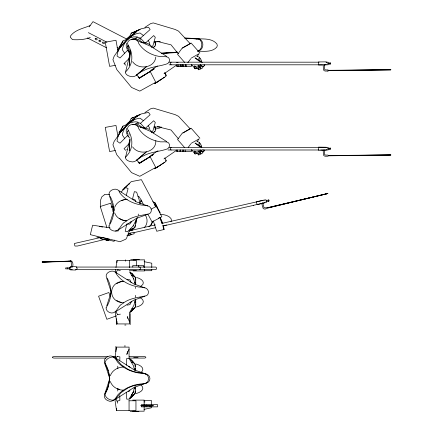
<?xml version="1.0" encoding="UTF-8"?>
<svg xmlns="http://www.w3.org/2000/svg" width="433" height="433" viewBox="0 0 433 433"><rect width="100%" height="100%" fill="white"/><g stroke="black" fill="none" stroke-linecap="round" stroke-linejoin="round"><path stroke-width="0.65" d="M155.799 140.752C156.448 152.73 138.614 156.032 132.617 146.863M326.293 64.739L324.301 64.972M135.713 280.216L135.626 278.094L134.836 277.017M135.242 366.664L134.831 364.039M126.582 365.219L126.712 358.464L129.061 358.464L133.424 365.674L134.517 370.193M109.425 378.426L109.23 381.782L108.001 387.573A37.92 32.778 -88.9 0 1 105.712 392.964C102.832 395.448 104.662 399.524 107.795 400.628C112.342 403.107 115.562 398.733 117.505 395.226C123.367 388.742 131.827 385.083 140.4 383.99C143.875 383.784 150.121 383.454 149.921 378.621C150.121 373.787 143.875 373.452 140.4 373.251C131.827 372.158 123.367 368.499 117.505 362.015C115.562 358.508 112.342 354.134 107.795 356.608C104.662 357.718 102.832 361.788 105.712 364.277A37.92 32.778 88.9 0 1 108.001 369.663L109.322 376.012M119.784 360.749L119.892 356.884L117.099 356.446L116.012 358.464M155.49 41.936L155.382 45.682L153.168 47.765M155.49 127.123L155.382 130.863L153.168 132.953M117.754 366.177L117.83 368.759M155.42 41.66L155.16 43.316L154.191 41.216M155.42 126.842L155.16 128.504L154.191 126.404M129.949 139.258L129.251 150.641L129.954 139.242L125.554 157.206C125.18 159.901 128.547 161.2 130.696 161.65C135.87 163.36 138.728 157.147 143.312 155.967C150.722 151.804 159.425 151.718 167.219 148.963C168.859 148.183 169.644 146.311 169.536 144.568C168.426 140.016 161.726 142.825 158.5 141.456C150.657 140.043 143.318 135.594 138.863 128.92C137.624 121.159 123.264 124.45 128.964 131.632A35.165 29.991 36.9 0 1 130.95 136.536C132.401 141.391 132.168 146.749 129.884 151.317A35.165 30.299 37.9 0 1 127.259 155.312L125.554 157.206M155.225 44.42L155.295 43.381M155.225 129.608L155.431 127.362M104.948 393.397C104.705 397.061 108.472 399.719 111.741 400.152L113.17 400.184L115.113 399.507L134.078 387.443L146.11 383.113C149.336 381.635 149.336 375.606 146.11 374.128L134.078 369.798L115.113 357.734L113.17 357.057L111.741 357.09C108.472 357.517 104.705 360.18 104.948 363.844L109.787 378.621L104.948 393.397C108.753 387.237 110.588 379.665 108.753 372.526M164.34 77.296L154.646 83.612M164.34 162.478L154.646 168.794M135.794 223.401L136.108 220.116M113.819 211.217L114.106 208.652M152.292 221.734L151.458 224.418L148.871 226.805M135.356 284.649L135.713 281.948M129.002 49.292L128.731 51.213L130.024 53.389M128.731 136.395L129.088 133.835M152.362 221.236L152.118 222.968L150.462 225.755M134.999 370.107L135.242 368.407M115.205 272.725L115.676 269.515M115.957 267.594L116.986 260.536L136.422 260.536L136.422 265.727M114.918 358.01L116.515 347.104L129.061 347.104L129.061 358.464M126.588 43.17L126.182 45.514L126.398 47.868M126.588 128.357L126.182 130.701L126.398 133.055M117.83 388.845L117.738 391.037M200.944 68.89L198.72 69.773L198.936 68.549M200.944 154.072L198.72 154.96L198.936 153.737M118.691 228.965L118.296 230.924L115.405 231.081M126.755 224.002L125.224 231.276L127.513 231.807L133.38 225.755M198.07 65.713L199.158 67.326L200.701 68.609L198.07 65.713L197.762 67.169L198.709 69.307M199.158 152.513L200.701 153.796L198.07 150.901L197.762 152.356L198.709 154.489M124.617 42.483C120.639 46.066 117.316 50.455 117.078 56.046L119.99 58.011L127.432 50.428L126.815 48.041M125.554 72.024C125.18 74.72 128.547 76.019 130.696 76.462C135.87 78.178 138.728 71.965 143.312 70.779C150.722 66.622 159.425 66.53 167.219 63.781C168.859 62.996 169.644 61.123 169.536 59.381C168.426 54.829 161.726 57.643 158.5 56.274C150.657 54.856 143.318 50.407 138.863 43.738C137.624 35.971 123.264 39.262 128.964 46.45A35.165 29.991 36.9 0 1 130.95 51.348C132.401 56.203 132.168 61.562 129.884 66.13A35.165 30.299 37.9 0 1 127.259 70.13L125.554 72.024L129.954 54.055L130.333 50.417L129.251 65.459L129.954 54.055L127.897 45.232M124.617 127.665C120.639 131.248 117.316 135.637 117.078 141.234L119.99 143.193L127.432 135.61L126.815 133.223M135.405 225.09L134.842 227.136L133.608 228.126M114.047 208.587L112.916 211.434M134.847 227.509L137.207 217.263M140.308 203.829L141.126 200.284M101.203 238.827L100.851 238.74L101.214 237.224M106.642 238.534L106.28 240.055L106.691 238.545M106.464 240.099L108.515 240.586L108.753 239.573M140.833 201.545L141.19 200.073L138.977 196.593L137.938 196.16M133.185 392.32L134.495 387.134M114.409 240.061L114.101 241.327L107.07 239.649M155.793 57.004C154.808 68.127 138.354 70.243 132.617 61.675M171.008 221.658L171.419 220.04L170.916 218.449C168.361 215.288 163.983 214.541 160.145 214.308M118.702 49.584L123.015 40.913L126.063 39.614L129.743 36.15L131.221 33.179L140.13 29.39M118.702 134.766L123.015 126.1L126.063 124.801L129.743 121.332L131.221 118.366L140.13 114.572M126.29 195.424L128.081 188.566L125.456 187.511L121.105 192.052M127.74 351.38L126.793 354.432L129.061 349.155M109.657 223.807L114.09 210.124L109.657 196.441M106.778 305.736L111.211 292.053L106.778 278.37M129.521 230.47L126.653 237.971L125.841 239.162L120.044 241.733L102.875 237.517M149.125 44.648L149.775 43.029L148.167 40.567M149.125 129.835L149.775 128.217L148.167 125.749M264.823 202.682L257.283 204.668L256.672 203.169L256.585 201.659L264.217 200.078M135.307 306.45L135.713 303.928M129.96 390.036L129.467 391.188L128.303 391.394M131.399 301.455L129.938 304.621L127.042 305.141M114.61 207.467C116.288 202.471 121.521 199.467 126.625 199.407M110.307 375.747C112.12 370.35 117.792 367.119 123.302 367.049M136.931 218.47L133.061 226.086M150.078 71.45L149.915 71.764L150.235 71.548L155.756 82.254L139.783 91.109L131.567 87.466L116.807 69.61L112.921 59.624L114.123 56.29L118.344 50.228M149.915 156.946L150.078 156.638M132.325 310.396L134.685 307.636M135.302 307.002L135.713 304.377M133.342 391.93L131.204 395.535L133.461 394.674L133.667 394.901L129.651 399.139M119.048 48.924L128.011 37.779L136.411 31.614M119.048 134.106L128.011 122.961L137.477 116.028M133.424 391.93L129.061 399.139L126.712 399.139L126.582 392.385M123.015 40.913L119.01 47.419L119.297 48.68M123.015 126.1L119.01 132.601L119.297 133.862M115.773 273.023L117.576 269.878L120.352 270.685M151.604 47.581L153.028 45.4L155.29 37.281L153.677 35.571L145.228 43.224L140.454 38.158L137.521 37.206L134.306 39.56M151.604 132.769L153.028 130.587L155.29 122.469L153.677 120.758L145.228 128.412L140.454 123.34L137.521 122.387M118.344 135.415L114.123 141.477L112.921 144.806L116.807 154.792L131.567 172.648L139.783 176.296L155.756 167.441L150.375 157.206M89.23 26.857L92.971 21.65L127.021 39.224M154.976 45.952L153.558 47.403M154.976 131.134L153.558 132.585M131.794 221.29L129.694 224.142L127.34 224.029M187.798 62.753L190.72 58.801M196.923 56.674L199.175 53.622L191.202 58.146M188.166 147.442L190.72 143.983M196.923 141.856L199.175 138.804L191.202 143.328M130.761 311.392L131.843 310.894L133.478 308.756M165.444 75.856L166.023 75.104L164.778 72.804M165.444 161.038L166.023 160.286M127.502 46.418L128.352 45.395M127.502 131.605L128.352 130.582M133.342 395.145L131.367 397.462L130.29 397.959M131.843 310.894L132.406 310.25M144.194 227.688C147.545 224.678 147.902 219.266 145.629 215.52M132.855 35.046L137.023 31.057M131.957 121.24L134.349 118.593L132.168 120.807M141.034 372.499L142.376 371L142.836 369.398L142.376 367.79L141.034 366.296L138.89 365.008L136.103 364.023M204.484 64.836L204.5 65.432L203.082 66.996L203.017 66.309M204.484 150.018L204.5 150.619L203.082 152.178L203.017 151.496M130.122 312.577L134.138 308.334L133.932 308.112L131.719 308.962M143.415 35.522L140.07 32.995C131.535 33.817 123.632 41.265 122.301 49.735L124.628 53.227M143.415 120.704L140.07 118.177C131.535 119.005 123.632 126.452 122.301 134.923L124.628 138.408M123.946 189.232L127.719 185.394M128.661 184.436L129.602 183.473L122.512 189.751M128.666 39.143L137.689 30.342L136.319 31.024L135.919 31.3L141.098 28.805L148.551 27.198L150.143 29.525L140.454 38.158M129.326 123.659L137.689 115.524L136.319 116.206L135.919 116.488L141.098 113.993L148.551 112.38L150.143 114.713L140.454 123.34M120.547 46.58L128.688 38.716M120.991 131.318L128.688 123.898M171.181 62.179L170.266 63.094L170.266 63.889L171.181 64.804M171.181 147.361L170.266 148.275L170.266 149.076L171.181 149.991M131.296 311.295L135.713 306.889L135.713 299.598M130.82 397.862L135.242 393.451L135.242 387.102M132.292 35.317L133.175 34.451M125.684 65.183L124.071 63.472L129.38 58.271M129.38 143.453L124.071 148.654L125.684 150.365M124.758 187.938L131.237 181.644L141.385 179.673L155.739 206.703L151.16 209.144M139.61 269.683L140.568 268.769L140.568 267.973L139.61 267.058M134.176 394.192L135.15 392.947L135.242 390.826M135.183 368.802L134.647 369.268L134.219 368.97M117.099 356.446L117.397 356.235M136.39 75.147L146.424 66.693M136.39 160.329L145.921 152.297M138.008 73.756L146.451 66.66M138.008 158.938L146.451 151.842M135.659 282.376L135.08 282.846L134.652 282.592M115.113 399.507L121.137 392.601L128.336 387.735L133.759 385.597L142.814 384.098L146.11 383.113M134.143 385.716L134.972 385.051M104.672 194.59L101.863 196.804L100.618 199.981L100.618 206.996M130.88 230.145L132.157 229.187M137.093 30.738L137.602 30.364M137.093 115.92L137.602 115.546M134.842 124.352L136.449 123.172M130.03 302.754L131.177 301.936M134.69 302.066L135.118 301.769L135.659 302.234M157.731 81.593L156.946 82.091L157.736 81.539M151.241 70.86L154.267 68.809L139.074 78.395L150.181 71.499L139.366 77.799M151.745 155.707L152.757 155.019M116.758 283.799L118.274 282.776M150.478 70.552L157.471 65.93M156.015 82.86L165.698 76.462L166.364 75.602L164.816 72.739M150.478 155.734L158.013 150.754M156.015 168.047L165.698 161.644L166.364 160.789L164.816 157.926M144.855 27.425L150.76 23.55L153.277 22.917L175.159 29.466L178.553 31.133L190.222 43.706L182.412 48.139M144.855 112.607L150.76 108.732L153.277 108.104L175.159 114.648L178.553 116.32L190.222 128.893L182.97 133.007M163.993 73.778L176.399 65.242M163.993 158.96L176.399 150.43M153.747 154.327L139.074 163.582L150.738 156.34L139.366 162.987M119.075 229.463L136.584 218.292L147.777 214.281M116.196 311.392L133.7 300.221L144.898 296.21M134.809 227.65L129.516 230.951L132.92 228.727L129.987 229.257M140.433 286.576L142.847 284.438L143.307 282.83L142.847 281.223L141.504 279.729L139.366 278.446L136.579 277.461M134.181 388.45L134.609 388.195L135.183 388.666M71.353 261.326L70.514 261.813L70.509 260.823L71.353 261.326L42.153 261.997L69.08 261.169L42.153 261.997L70.595 261.494L68.327 261.332C72.306 258.734 73.697 263.773 72.62 266.917M178.282 53.735L171.04 44.837L156.638 41.292M161.487 127.053L159.853 127.968L155.079 129.186M131.275 39.755L132.303 39.187M158.456 218.189L159.55 217.604M138.008 30.456L139.448 29.698M138.008 115.643L139.448 114.886M126.707 149.493L127.096 149.293M191.543 64.539L195.121 68.809L194.087 66.606L194.525 65.892L195.142 66.162M191.543 149.726L195.121 153.991L194.087 151.794L194.525 151.074L195.142 151.344M197.935 51.089C202.704 49.162 203.158 41.525 198.839 38.851M323.153 64.885L323.489 69.919L324.387 70.796L325.454 71.072L327.738 71.044L328.674 70.628L390.847 69.8L328.663 70.303L327.727 69.902L325.594 69.924L324.506 69.312L324.295 64.847M327.738 71.044L328.663 70.628M130.257 222.161L131.562 221.609M131.037 37.747L133.261 36.881L137.38 36.881M132.184 39.138L134.295 38.315L136.536 38.066M131.037 122.929L133.261 122.063L135.626 121.803L137.965 122.155M166.521 224.965L163.587 225.896M131.221 33.179L135.377 31.614M131.221 118.366L134.192 117.246M135.377 116.796L137.158 116.125M146.132 406.122L140.866 405.732L146.132 405.348M121.749 200.631L123.513 199.986M118.864 282.565L121.224 281.704M116.515 315.836L106.848 319.294L98.583 296.199L108.845 292.524L110.188 296.269M90.102 25.596C83.342 28.378 74.703 29.872 70.281 36.302L70.319 37.233L72.522 39.647C78.481 39.998 84.727 39.69 90.351 37.444M136.579 307.013L139.366 306.028L141.504 304.74L142.847 303.246L143.307 301.639L142.847 300.037L141.504 298.537L139.897 297.574M136.103 393.581L138.89 392.596L141.034 391.308L142.376 389.814L142.836 388.206L142.376 386.604L141.034 385.105M197.708 51.197C203.57 50.288 204.82 41.492 199.397 39.035L192.523 38.629M199.624 66.011L201.405 65.448L202.271 66.742M199.624 151.198L201.405 150.63L202.271 151.929M71.169 266.636L70.39 266.869L69.616 268.384L70.406 269.894L75.58 270.024L76.928 269.147L77.134 268.276L76.338 266.76L72.668 266.598M116.012 399.139L117.099 401.158L119.881 400.357L119.752 395.697M195.121 68.809L196.972 68.327M195.121 153.991L196.972 153.509M128.217 233.75L129.18 233.495M129.889 234.897L134.198 233.755L133.862 232.229L128.444 233.609L128.78 235.135L129.521 235.022M105.165 239.33L77.469 246.025L74.969 246.052L74.665 245.148L74.4 243.492L100.164 237.603M268.498 207.743L327.857 193.497L268.032 207.591L268.319 207.586L267.188 207.407L265.142 207.894L263.968 207.537L262.652 202.601M267.924 207.753L327.857 193.497L268.395 207.905L265.256 209.042L264.168 209.009L263.118 208.343L261.705 203.505M129.099 230.854L155.387 224.879M161.958 223.385L262.501 200.533M263.816 200.235L265.932 199.786L266.501 202.352L253.489 205.312M266.273 200.658L268.233 200.214L268.617 201.156L265.986 201.756M155.55 227.704L134.23 232.581M253.743 205.312L163.23 225.961M126.923 235.709L131.437 234.681M115.286 65.329L109.603 66.352L105.257 42.207L115.99 40.274L117.987 51.37M115.286 150.516L109.603 151.534L105.257 127.389L115.99 125.462L117.987 136.552M129.554 233.371L130.836 233.154M115.773 311.446L117.576 314.591L120.363 314.152M150.018 406.122L153.331 405.732L150.018 405.348M124.103 199.775L127.264 199.407M123.746 281.336C107.638 281.499 107.638 302.607 123.746 302.77M121.852 281.629L123.751 281.412M146.879 406.122L148.876 405.927M154.781 42.006L160.205 41.508L158.987 41.373M194.33 66.79L196.56 66.59M154.781 127.188L160.205 126.696M194.33 151.978L196.56 151.777M161.504 53.243L177.622 52.117M161.671 53.21L176.994 52.149M161.504 53.557L177.622 52.469M130.468 230.551L132.379 230.426M324.295 150.035L324.506 154.5L325.594 155.111L327.727 155.084L328.669 155.485L390.847 154.982L328.663 155.815L327.738 156.232L325.454 156.253L324.387 155.983L323.489 155.101L323.153 150.067M322.406 64.993L318.52 65.031L318.488 61.946L326.26 61.859L326.271 62.628M328.658 70.465L390.847 69.8M328.658 155.653L390.847 154.982M184.913 38.266L199.034 39.013M169.108 62.179L319.061 62.179M326.06 62.179L328.084 62.179L328.084 64.804L169.108 64.804M327.824 63.007L329.843 63.007L329.843 63.976L327.824 63.976M169.108 147.361L328.084 147.361L328.084 149.991L320.669 149.991M327.824 148.194L329.843 148.194L329.843 149.158L327.824 149.158M168.004 149.991L319.061 149.991M104.894 194.596L109.517 194.596M111.265 206.806L113.246 206.806M111.184 206.996L113.311 206.979M130.696 259.686L139.394 259.686M133.115 259.865L144.617 259.865L144.617 267.681M144.081 261.673L151.772 263.204L151.772 267.583M136.39 265.489L132.79 265.489L132.79 267.058M136.687 265.489L143.626 265.489L143.626 267.058M72.322 267.058L70.206 267.058L69.572 267.767L69.572 268.974L70.206 269.683L72.322 269.683M76.365 267.058L155.815 267.058L156.622 267.973L156.622 268.769L155.815 269.683L75.434 269.683M70.227 267.886L65.659 267.886L65.659 268.855L70.227 268.855M129.278 270.262L136.422 270.262M144.476 270.712L151.772 270.712L151.772 269.461M133.115 270.934L144.617 270.934L144.617 269.635M115.205 311.749L116.986 323.933L129.537 323.933L129.537 312.577L133.894 305.362L135.28 299.62L135.713 302.629M124.753 325.031L125.933 325.031M124.276 346.01L125.462 346.01M107.947 356.624L53.871 356.624L52.344 357.052L52.344 357.647L53.871 358.075L105.95 358.075M112.531 356.624L115.579 356.624M129.397 356.624L144.871 356.624L145.802 357.052L145.802 357.647L144.871 358.075L129.407 358.075M113.727 357.349L115.308 357.349M133.673 357.349L138.078 357.349M132.644 400.103L144.146 400.103L144.146 404.66M144.005 400.33L151.301 400.33L151.301 404.703M128.807 400.774L135.951 400.774L135.951 410.5L116.515 410.5L114.918 399.594M144.043 401.911L144.952 401.911M146.679 404.611L141.396 404.611L141.396 406.858L146.679 406.858M146.874 404.611L157.531 404.611L157.531 406.858L146.874 406.858M148.221 405.348L150.062 405.348M140.866 405.732L147.204 405.732M149.358 405.732L153.331 405.732M149.141 406.122L150.062 406.122M144.043 409.364L151.301 407.832L151.301 406.582M132.644 411.171L144.146 411.171L144.146 406.614M130.219 411.35L138.923 411.35M140.817 42.272C144.611 42.607 149.417 42.986 151.626 46.569M140.211 127.448L142.641 127.481L148.8 129.121M176.621 62.406L178.082 62.439M133.575 39.224L138.035 39.349L143.301 42.791M132.303 124.368L138.035 124.531L143.301 127.973M194.736 38.678C201.984 39.311 211.613 37.563 216.895 43.933L217.306 45.552L216.798 47.143C212.11 52.361 204.154 51.262 197.854 51.181M184.913 37.947L196.555 38.629L196.555 39.035M146.879 405.348L148.21 405.477M117.652 49.703L118.756 49.822M126.631 220.765L124.103 220.473L121.159 219.401M126.625 220.841C121.521 220.781 116.288 217.777 114.61 212.782M123.302 390.193C117.792 390.122 112.12 386.891 110.307 381.489M110.047 227.834L92.624 225.203L90.324 234.648L108.531 239.189M136.536 123.253L138.755 123.589M127.042 279.328L129.938 279.853L131.177 282.722M128.303 366.21L129.467 366.415L129.96 367.493M101.863 238.984L102.859 239.222M102.843 237.69L103.325 237.793M131.675 275.502L133.932 276.362L134.138 276.135L130.122 271.897M131.248 362.08L133.461 362.93L133.667 362.702L129.651 358.464M100.851 238.74L108.515 240.586M99.433 226.329L102.626 227.092M105.928 238.686L109.798 239.611M157.293 126.636L171.04 130.019L178.423 138.836M96.813 237.078L101.311 238.258M68.327 261.332L71.207 261.868L71.477 266.939M146.11 374.128L142.814 373.143L133.759 371.644L128.336 369.506L121.137 364.64L115.113 357.734M124.071 63.472L125.126 63.808M147.777 205.967L136.584 201.957L119.075 190.78M144.898 287.896L133.7 283.886L116.196 272.714M118.864 301.547L121.224 302.402M117.424 388.639L119.54 389.413M202.774 149.748L204.5 150.619M197.156 56.328L199.277 57.21L200.474 58.753L201.556 60.701L200.75 61.724L198.882 60.907L195.002 57.838L201.091 61.789M197.156 141.51L199.277 142.392L200.474 143.935L201.556 145.883L200.75 146.906L198.882 146.094L195.002 143.02L201.091 146.971M137.044 40.393L150.722 46.309L166.781 56.431M137.044 125.581L150.722 131.491L166.781 141.613M138.755 38.402L140.795 39.306M130.761 273.077L131.843 273.575L133.813 275.897M130.29 359.644L131.367 360.142L134.214 363.401M198.325 66.747L201.994 68.614L202.482 66.817L200.143 64.798L202.812 66.525M88.37 32.643L106.886 42.201M117.045 47.446L119.432 48.68M87.444 37.925L106.561 47.792M199.321 152.443L201.994 153.802L202.482 151.999L200.143 149.98L202.812 151.707M119.643 218.378L120.655 219.06M116.758 300.307L118.274 301.33M203.959 65.01L204.5 65.432M117.576 314.591L117.873 314.802M200.701 68.609L198.411 66.628L198.363 65.729M199.326 152.605L200.701 153.796M138.149 76.825L139.107 77.724L136.622 74.687M138.149 162.012L139.107 162.905L136.622 159.874M131.296 273.174L135.713 277.585M130.82 359.742L135.242 364.153L135.242 370.177M200.944 61.275L202.271 62.612M200.944 146.457L201.832 147.35M196.544 67.564L198.72 69.773M196.544 152.746L198.72 154.96M198.087 58.585L200.149 60.723M198.087 143.772L200.149 145.91M132.39 228.965L133.018 229.631M127.432 50.428L128.736 51.808M128.585 51.982L129.516 52.967M127.432 135.61L130.041 138.376M196.571 68.165L195.229 66.693M196.571 153.352L195.229 151.875M199.889 52.994L191.099 42.986L182.271 47.993L177.568 54.363L184.599 62.368M199.889 138.176L191.099 128.168L182.271 133.18L177.568 139.545L184.599 147.55M133.326 362.54L131.388 360.191M150.246 130.052L151.626 131.751M131.843 273.575L133.24 275.383M128.558 50.834L129.532 52.193M198.07 150.901L198.796 151.972M129.537 271.897L133.894 279.106M160.205 212.798L154.668 202.411L154.835 202.72M152.914 201.497L153.542 202.649M154.484 204.387L155.739 206.703M141.245 200.181L141.845 201.302L141.596 200.825M154.787 202.622L155.225 203.45L155.063 203.142M160.096 217.312L162.348 223.839M156.481 206.665L161.845 216.738L152.08 221.956L148.01 214.416M141.163 200.111L143.383 204.289M155.961 204.841L155.799 204.533L156.356 205.572L156.194 205.264M157.211 207.191L157.049 206.882L157.607 207.916L157.444 207.607M160.031 217.388L162.857 223.379M104.948 363.844L107.714 369.501M129.537 321.881L127.264 316.61L127.832 318.439M199.277 57.21L199.992 58.948M199.277 142.392L199.992 144.135M133.656 278.717L135.123 284.557M107.714 369.506L108.277 371.043M160.757 219.996L161.834 223.168M163.127 226.973L163.988 229.512L156.714 231.271L153.293 220.922M113.646 212.717L110.653 203.229L100.256 206.509L106.837 227.374M117.099 401.158L117.689 403.172M162.711 225.1L163.988 229.512L163.566 225.809M135.621 201.713L135.264 200.008L132.558 198.85L134.371 191.64L136.66 192.165L139.285 200.176L139.318 203.456M135.572 278.403L135.735 279.225M134.961 386.961L135.242 389.094M127.578 46.51L127.778 48.745M127.578 131.692L127.778 133.927M326.265 147.252L318.488 147.128L318.52 150.219L326.293 150.132L326.287 149.358M191.473 64.804L191.473 66.373L176.334 66.373L176.334 64.804M191.473 149.991L191.473 151.555L176.334 151.555L176.334 149.991M186.244 64.804L186.244 66.373M185.676 64.804L185.676 66.373M185.162 64.804L185.162 66.373M185.162 149.991L185.162 151.555M183.462 64.804L183.462 66.373M183.462 149.991L183.462 151.555M182.796 64.804L182.796 66.373M182.796 149.991L182.796 151.555M182.542 64.804L182.542 66.373M181.405 64.804L181.405 66.373M180.258 64.804L180.258 66.373M180.258 149.991L180.258 151.555M180.096 64.804L180.096 66.373M180.096 149.991L180.096 151.555M178.423 64.804L178.423 66.373M177.335 64.804L177.335 66.373M177.335 149.991L177.335 151.555M138.425 265.489L138.425 267.058M138.284 214.059L138.284 215.309M135.713 277.732L135.713 284.86M135.405 287.231L135.405 288.486M135.405 295.371L135.405 297.255M130.209 313.535L130.209 324.604M129.537 260.536L129.537 267.67M129.061 400.774L129.061 410.5M125.473 259.865L125.473 261.169M116.986 260.536L116.986 262.544M116.986 321.34L116.986 323.933M116.515 347.104L116.515 349.052M116.515 408.498L116.515 410.5M116.315 318.748L116.315 324.604M115.844 346.432L115.844 351.639M67.57 267.886L67.57 268.855M329.838 148.438C330.076 151.913 330.985 146.1 329.838 148.438M329.838 63.256C330.076 66.725 330.985 60.912 329.838 63.256M268.173 199.911C268.162 203.445 270.446 199.499 268.173 199.911M106.09 307.847C105.955 310.786 109.019 312.794 111.682 313.01C117.219 313.173 117.846 305.514 122.604 303.62C129.321 298.115 138.132 297.563 146.181 295.75C148.016 295.133 148.649 292.989 148.384 291.23C147.215 286.186 140.26 287.756 136.503 286.565C128.828 284.952 121.397 281.001 116.737 274.554C115.048 267.204 101.999 273.071 107.498 278.771A35.165 30.564 88.9 0 1 109.619 283.761C111.346 289.13 111.346 294.976 109.619 300.345A35.165 30.564 -88.9 0 1 107.498 305.335L106.09 307.847M108.975 225.918C108.84 228.857 111.898 230.865 114.561 231.081C120.098 231.244 120.726 223.585 125.489 221.691C132.206 216.186 141.017 215.634 149.066 213.821C150.901 213.204 151.534 211.06 151.269 209.301C150.099 204.257 143.144 205.827 139.383 204.636C131.713 203.023 124.282 199.072 119.622 192.625C117.928 185.275 104.878 191.142 110.383 196.842A35.165 30.564 88.9 0 1 112.504 201.832C114.225 207.201 114.225 213.047 112.504 218.416A35.165 30.564 -88.9 0 1 110.383 223.406L108.975 225.918M154.938 83.304L155.723 82.811L154.938 83.304M159.182 80.63L159.966 80.132L159.182 80.63M154.938 168.491L155.723 167.993L154.938 168.491M157.736 166.721L156.946 167.273L157.736 166.721M159.182 165.817L159.966 165.319L159.182 165.817M200.095 65.221L199.873 67.072L200.311 67.77L200.095 65.221M200.095 150.408L199.873 152.254L200.311 152.957L200.095 150.408M119.806 47.159L120.861 45.492L119.806 47.159M119.806 132.346L120.861 130.679L119.806 132.346M95.563 38.299L95.076 38.954L95.698 39.728L96.803 39.847L97.284 39.192L96.667 38.418L95.563 38.299M99.244 40.204L98.756 40.854L99.379 41.628L100.483 41.747L100.97 41.092L100.348 40.318L99.244 40.204M102.924 42.104L102.442 42.753L103.059 43.527L104.164 43.646L104.651 42.991L104.028 42.218L102.924 42.104M103.032 239.265L104.028 239.503L103.032 239.265M104.326 239.579L105.322 239.817L104.293 239.573"/></g></svg>
